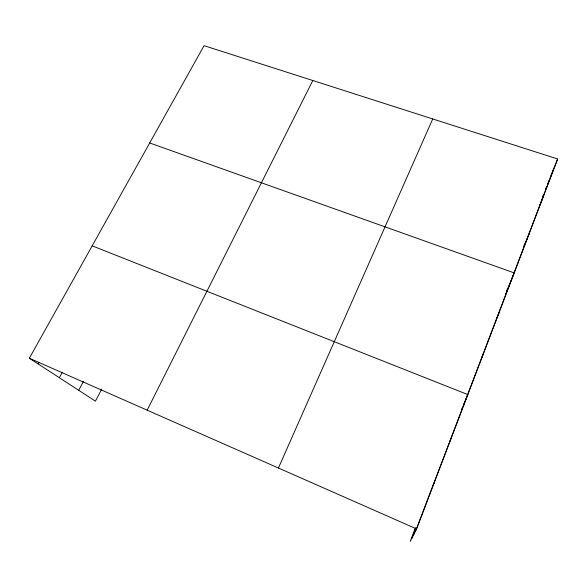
<?xml version="1.0" encoding="UTF-8"?>
<svg xmlns="http://www.w3.org/2000/svg" width="587" height="587" viewBox="0 0 587 587"><rect width="100%" height="100%" fill="white"/><g stroke="black" fill="none" stroke-linecap="round" stroke-linejoin="round"><path stroke-width="0.88" d="M415.435 527.816L410.276 541.324L416.616 528.938L557.65 158.982L204.085 45.676L29.35 358.239L95.41 401.148L101.712 389.122M411.854 538.25L415.699 528.175M413.703 534.632L415.948 528.74M506.728 290.792L507.689 288.261M523.743 246.188L524.705 243.671M542.542 196.909L543.518 194.348M415.757 530.611L539.475 206.147M553.548 169.254L539.798 205.303L543.628 195.764M545.521 189.33L546.526 186.82M547.862 183.474L549.535 179.292M550.202 177.619L557.65 158.982M525.629 242.475L529.158 233.721M505.568 294.212L514.219 272.904L149.707 142.957M496.367 319.211L499.251 312.167M481.267 358.811L483.798 352.706M461.507 409.594L462.549 407.114M463.591 404.641L467.832 394.589L92.188 245.843M449.583 441.908L451.33 437.865M278.429 468.03L432.736 118.948M432.949 485.522L434.27 482.624M147.168 410.174L312.812 80.514M78.702 390.296L83.413 381.455M59.346 377.727L62.361 372.173M38.074 363.911L38.947 362.333M29.35 358.239L416.616 528.938"/></g></svg>
